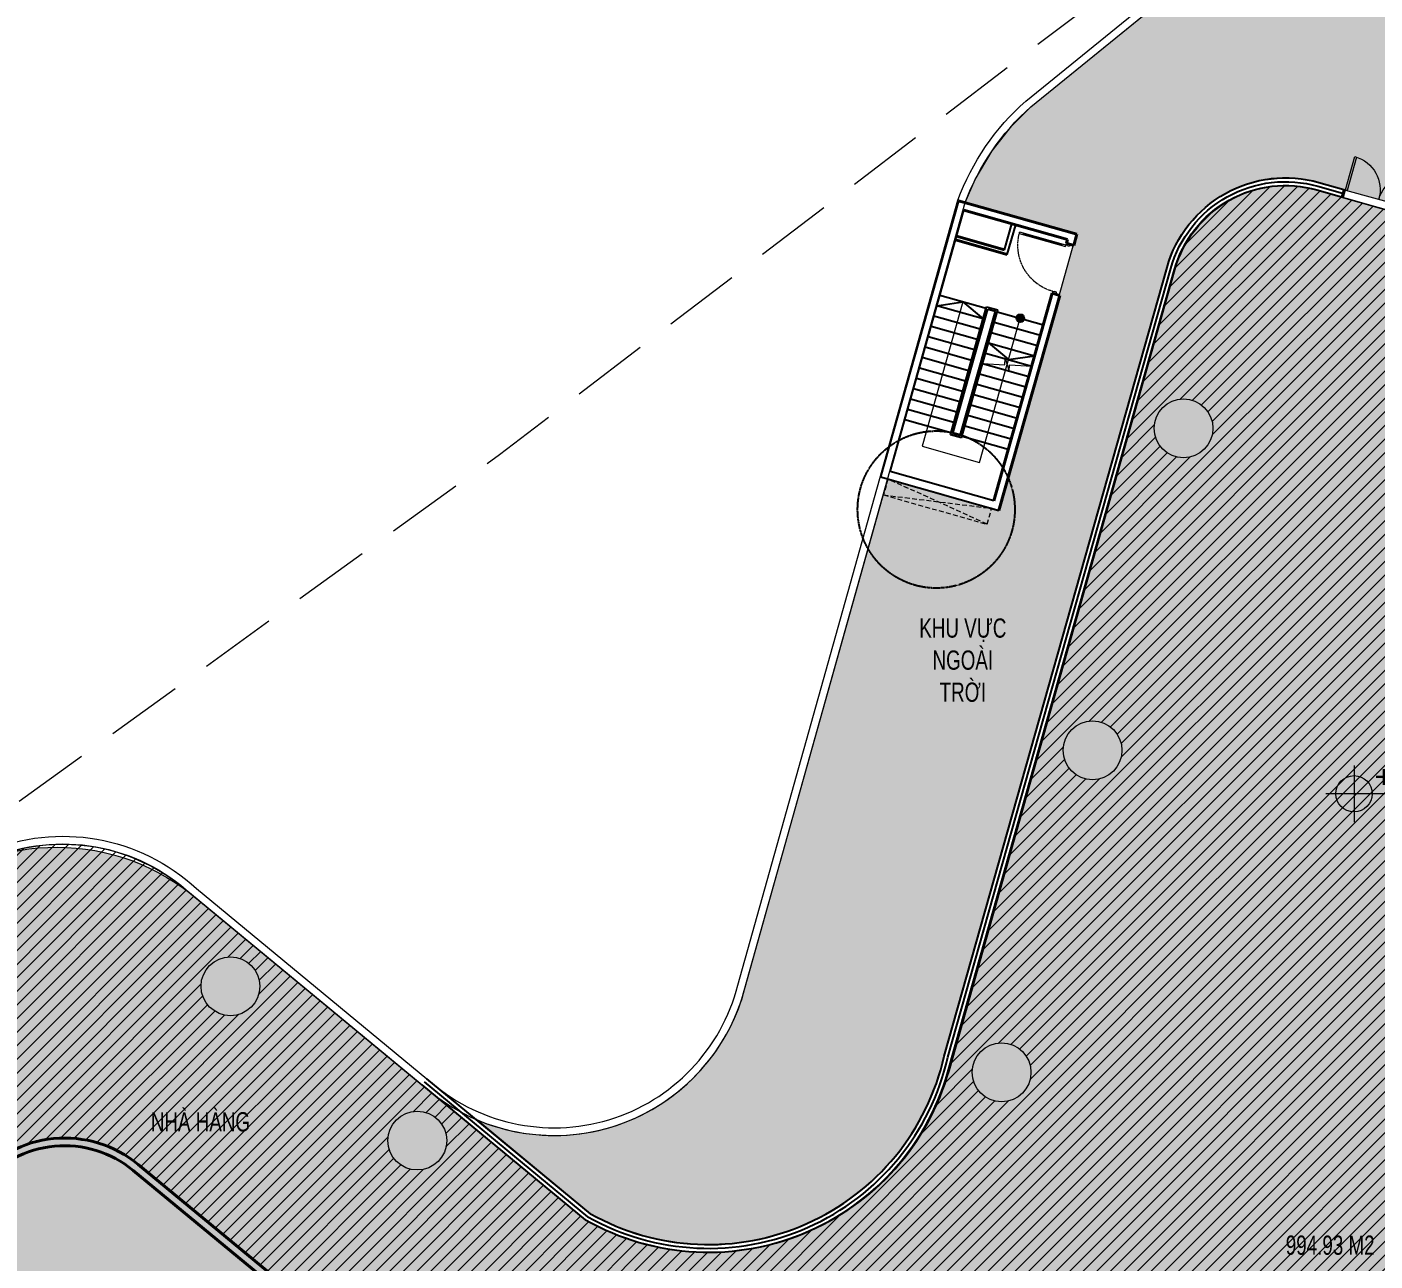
# Model space of a CAD drawing. Header units: millimetres. Extents: x -11451263 to 11578383104, y -507 to 1450429.
# Drawn here: x 12670879 to 12705936, y 1132108 to 1164193 of the extents above; entities that cross this region are included whole.
import ezdxf

# ---------------------------------------------------------------- set-up
doc = ezdxf.new("R2010")
doc.units = ezdxf.units.MM
doc.header["$MEASUREMENT"] = 0
for name, pattern in [('CENTER2', [1.125, 0.75, -0.125, 0.125, -0.125]), ('DASH2-1', [3, 2, -1]), ('HIDDEN', [0.375, 0.25, -0.125])]:
    doc.linetypes.add(name, pattern=pattern)
doc.layers.get('0').update_dxf_attribs({"linetype": 'CONTINUOUS', "lineweight": 13})
doc.layers.get('Defpoints').update_dxf_attribs({"color": 5, "linetype": 'CONTINUOUS', "lineweight": 13})
for name, color, linetype in [('A-FLOR-STRS-ARROW', 8, 'CONTINUOUS'), ('A-GLAZ', 135, 'CONTINUOUS'), ('KT-Tuong', 1, 'CONTINUOUS'), ('NDT Thoat nuoc rua', 3, 'CENTER2')]:
    doc.layers.add(name, color=color, linetype=linetype)
for name, color, linetype, lineweight in [('CUA', 37, 'CONTINUOUS', 13), ('DO DIEN TICH THONG THUY', 141, 'CONTINUOUS', 13), ('KT-Chu viet', 255, 'CONTINUOUS', 20), ('KT-Ghi chu', 26, 'CONTINUOUS', 15), ('KT-Kich thuoc', 159, 'CONTINUOUS', 18), ('KT-lomo nuoc', 3, 'HIDDEN', 5), ('KT-Net cat', 1, 'CONTINUOUS', 40), ('KT-Net cua', 87, 'CONTINUOUS', 9), ('KT-Net manh', 251, 'CONTINUOUS', 13), ('KT-Net thay', 7, 'CONTINUOUS', 25), ('KT-Net to mau', 159, 'CONTINUOUS', 18)]:
    doc.layers.add(name, color=color, linetype=linetype, lineweight=lineweight)
doc.styles.add('font unicode ccu', font='arial.ttf')
doc.styles.add('Xref_ST_MBDV Cot vach 30.7.2022$0$Arial', font='arial.ttf', dxfattribs={"width": 0.7})

# ---------------------------------------------------------------- blocks, each defined once
blk = doc.blocks.new('CAODOSAN')
at = {"layer": 'KT-Ghi chu'}
h = blk.add_hatch(color=256, dxfattribs=at)
edge = h.paths.add_edge_path()
edge.add_ellipse((285.6850406127051, -3.80445271730423e-07), major_axis=(129.8634625370013, 129.863462537001), ratio=0.9999999999999901, start_angle=44.99999988144378, end_angle=134.9999998813966)
edge.add_line((102.0303713493049, -2.328306436538696e-10), (285.6850409932055, -2.328519599359424e-10))
edge.add_line((285.6850409926847, -1.164153218269348e-10), (285.6850409926847, 183.6546703089462))
h = blk.add_hatch(color=256, dxfattribs=at)
edge = h.paths.add_edge_path()
edge.add_ellipse((285.6850409926847, 0), major_axis=(129.863461730703, 129.8634617307027), ratio=0.9999999999999736, start_angle=225.0000000000234, end_angle=314.9999999999766)
edge.add_line((469.3397091152146, -2.328306436538696e-10), (285.6850409916853, -2.328093273717968e-10))
edge.add_line((285.6850409926847, -1.164153218269348e-10), (285.6850409926847, -183.6546695489942))
for p, q in [((285.6850409917533, 285.6850424496224), (285.6850409917533, -285.6850416895468)), ((1406.966578990221, -2.328306436538696e-10), (0, -2.328306436538696e-10))]:
    blk.add_line(p, q, dxfattribs=at)
blk.add_circle((285.6850409926847, 0), 183.654668427603, dxfattribs=at)
at = {"style": 'font unicode ccu'}
for tag, p in [('FL', (493.4913500687107, 59.38122478988953)), ('SL', (489.7535818396136, -291.5645780350314))]:
    blk.add_attdef(tag, p, '', height=230, dxfattribs=at)
blk = doc.blocks.new('double door')
for points in [[(549901.1788338684, 384014.7847221401), (549001.1788338684, 384014.7847221401), (549001.1788338684, 383974.7847221401), (549901.1788338684, 383974.7847221401)], [(550101.1788338679, 384064.7847221419), (550101.1788338679, 384014.7847221419), (549901.1788338684, 384014.7847221401), (549901.1788338684, 384064.7847221401)], [(549901.1788338684, 382214.7847221401), (549001.1788338684, 382214.7847221401), (549001.1788338684, 382254.7847221401), (549901.1788338684, 382254.7847221401)], [(550101.1788338679, 382164.7847221401), (550101.1788338679, 382214.7847221401), (549901.1788338684, 382214.7847221401), (549901.1788338684, 382164.7847221401)]]:
    blk.add_lwpolyline(points, close=True)
at = {"color": 8}
for centre, start, end in [((549901.1788338684, 384014.7847221401), 180, 270), ((549901.1788338684, 382214.7847221401), 90, 180)]:
    blk.add_arc(centre, 900, start, end, dxfattribs=at)
blk = doc.blocks.new('*U345')
blk.add_line((-99.97002025323019, 70.04280869988541), (-1149.969924013687, 70.49236741636516))
for points in [[(100.5779948809333, 1349.957061147595), (100.5523058114201, 1289.957066646998), (40.55231132826386, 1289.982755716504), (40.55659283984939, 1299.982754799937), (0.5565965061178417, 1299.999880846279), (0.5780040640454303, 1349.999876263443)], [(0.02140755792761695, 49.99999541716442), (-1249.978477871187, 50.53518436535462), (-1249.961351824845, 90.53518069908617), (0.03853360426970198, 89.99999175089597)], [(-99.97858327640125, 50.04281053301965), (-99.96145723005912, 90.04280686675119), (-1149.961360990516, 90.49236558323095), (-1149.978487036858, 50.49236924949938)], [(99.99999081688776, -0.04281511584776471), (100.0256798864009, 59.95717938474954), (40.02568540324468, 59.98286845425521), (40.02140389165915, 49.98286937082233), (0.02140755792761695, 49.99999541716442), (0, 0)]]:
    blk.add_lwpolyline(points, close=True)
at = {"linetype": 'HIDDEN'}
blk.add_arc((0.02140755792761695, 49.99999541716442), 1250.000000000003, 89.97546874487146, 179.9754687448718, dxfattribs=at)
blk = doc.blocks.new('RTWEWF')
at = {"layer": 'A-FLOR-STRS-ARROW'}
h = blk.add_hatch(color=256, dxfattribs=at)
edge = h.paths.add_edge_path(flags=0)
edge.add_arc((-1325.041855594143, 1599.999302105978), 99.99999999995295, 180.2301897912105, 540.2301897912101)
blk.add_circle((-1324.999999875203, 1599.999452762306, 1.200991921919753e-07), 99.99999999995295, dxfattribs=at)
at = {"layer": 'KT-Net cat'}
for p, q in [((-3699.999999670312, 4099.999452995136, 1.308737628153228e-07), (-499.9999996721745, 4099.999452994205, 1.162530269793434e-07)), ((-3499.999999694526, 3899.999452995136, 1.293658426498195e-07), (-699.9999996926636, 3899.999452995136, 1.166631909551116e-07)), ((-699.9999996926636, 3899.999452993274, 1.172637788575745e-07), (-699.9999997001141, 3799.999452995136, 1.172637788579946e-07)), ((-499.9999997038394, 3799.999452994205, 1.157558586916172e-07), (-499.9999996721745, 4099.999452994205, 1.157558586903568e-07)), ((-699.9999997001141, 3799.999452995136, 1.172637788579946e-07), (-499.9999997038394, 3799.999452995136, 1.16271204403414e-07)), ((-3499.999999692664, 3199.999452995136, 1.293658426498263e-07), (-2199.999999750406, 3199.999452995136, 1.093122971689551e-07)), ((-3499.999999694526, 3099.999452995136, 1.293658426498195e-07), (-2099.999999759719, 3099.999452995136, 1.093430736989883e-07)), ((-699.9999998081475, 2449.999452995136, 1.172637788636799e-07), (-700.0000002533197, -3160.000547286123, 1.172637788872952e-07)), ((-699.9999998081475, 2449.999452995136, 1.166631909556266e-07), (-499.9999998100102, 2449.999452995136, 1.157558586580815e-07)), ((-500.0000002682209, -3360.000547301956, 1.157558587217513e-07), (-499.9999998100102, 2449.999452995136, 1.157558586973025e-07))]:
    blk.add_line(p, q, dxfattribs=at)
at = {"layer": 'KT-Net manh'}
for p, q in [((-2874.999999877065, 1599.999452874064, 1.27131017237255e-07), (-2875.000000186265, -2294.32703400217, 1.271310172536535e-07)), ((-1325.000000182539, -2294.695596536621, 1.200991922083468e-07), (-1324.999999875203, 1599.999452761374, 1.200991921919685e-07)), ((-2875.000000186265, -2294.32703400217, 1.271376111971776e-07), (-1325.000000182539, -2294.695596536621, 1.200619032921089e-07))]:
    blk.add_line(p, q, dxfattribs=at)
at = {"layer": 'KT-Net manh', "elevation": 1.172637788719673e-07}
blk.add_lwpolyline([(-1949.999999983236, 199.9994528125972), (-1387.499999975786, 325.9994527669623), (-1422.49999996461, 482.2494527697563), (-1227.499999988824, 197.7494527548552), (-1262.499999975786, 353.9994527567178), (-699.9999999646097, 479.999452713877)], dxfattribs=at)
at = {"layer": 'KT-Net thay'}
for p, q in [((-2249.999999875203, 1599.999452832155, 1.242956039125375e-07), (-3499.999999875203, 1599.999452918768, 1.299664305619589e-07)), ((-2250.824558282271, -1810.000547166914, 1.242993446678897e-07), (-2249.978053359315, 1649.999452834949, 1.241578363316925e-07)), ((-2249.978053359315, 1649.999452834949, 1.241578363316925e-07), (-1949.978044880554, 1649.999452812597, 1.229344606947197e-07)), ((-2200.81266775541, -1760.000547169708, 1.24070523659118e-07), (-2199.989941060543, 1599.999452831224, 1.239326869003672e-07)), ((-2199.989941060543, 1599.999452831224, 1.239539888752404e-07), (-1999.989935405552, 1599.999452815391, 1.231581459251599e-07)), ((-2000.812662102282, -1760.000547181815, 1.231357621646857e-07), (-1999.989935405552, 1599.999452815391, 1.230594606571744e-07)), ((-1950.82454980351, -1810.00054718554, 1.229100314658704e-07), (-1949.978044880554, 1649.999452812597, 1.22831524712499e-07)), ((-1949.999999875203, 1599.999452811666, 1.229346055166725e-07), (-699.9999998752028, 1599.999452712946, 1.17263778867251e-07)), ((-2249.999999895692, 1319.999452831224, 1.24295603913703e-07), (-3499.999999899417, 1319.999452916905, 1.299664305631448e-07)), ((-1949.999999895692, 1319.999452811666, 1.229346055178516e-07), (-699.9999998975545, 1319.999452712946, 1.172637788684369e-07)), ((-2249.999999912456, 1039.999452833086, 1.242956039148685e-07), (-3499.999999921769, 1039.999452917837, 1.299664305643306e-07)), ((-2249.999999932945, 759.9994528321549, 1.24295603916034e-07), (-3499.999999945983, 759.9994529178366, 1.299664305655165e-07)), ((-1949.999999918044, 1039.999452812597, 1.229346055190239e-07), (-699.9999999199063, 1039.999452713877, 1.172637788696092e-07)), ((-1949.999999940395, 759.9994528116658, 1.229346055202029e-07), (-699.9999999403954, 759.999452713877, 1.172637788707814e-07)), ((-2249.999999953434, 479.9994528321549, 1.242956039171995e-07), (-3499.999999970198, 479.9994529178366, 1.299664305667023e-07)), ((-1949.999999962747, 479.9994528125972, 1.22934605521382e-07), (-699.9999999646097, 479.9994527129456, 1.172637788719673e-07)), ((-2249.99999997206, 199.9994528321549, 1.24295603918365e-07), (-3499.999999994412, 199.9994529178366, 1.299664305678814e-07)), ((-1949.999999983236, 199.9994528125972, 1.229346055225543e-07), (-699.9999999850988, 199.999452713877, 1.172637788731396e-07)), ((-2249.999999990687, -80.00054716784507, 1.242956039195306e-07), (-3500.000000016764, -80.00054708123207, 1.299664305690605e-07)), ((-1950.000000005588, -80.00054718833417, 1.229346055237334e-07), (-700.0000000074506, -80.00054728612304, 1.172637788743187e-07)), ((-2250.000000009313, -360.0005471669137, 1.242956039206893e-07), (-3500.000000040978, -360.0005470821634, 1.299664305702599e-07)), ((-2250.000000029802, -640.0005471669137, 1.242956039218616e-07), (-3500.000000065193, -640.0005470812321, 1.299664305714389e-07)), ((-1950.00000002794, -360.0005471874028, 1.229346055249124e-07), (-700.0000000298023, -360.000547286123, 1.172637788754977e-07)), ((-1950.000000048429, -640.0005471883342, 1.229346055260915e-07), (-700.0000000521541, -640.000547286123, 1.172637788766768e-07)), ((-2250.000000050291, -920.0005471669137, 1.242956039230271e-07), (-3500.000000087544, -920.0005470812321, 1.299664305726248e-07)), ((-1950.000000072643, -920.0005471874028, 1.229346055272638e-07), (-700.0000000745058, -920.000547286123, 1.172637788778559e-07)), ((-2250.000000067055, -1200.000547166914, 1.242956039241858e-07), (-3500.000000111759, -1200.000547081232, 1.299664305738106e-07)), ((-1950.000000093132, -1200.000547187403, 1.229346055284429e-07), (-700.0000000949949, -1200.000547286123, 1.172637788790349e-07)), ((-2250.000000087544, -1480.000547167845, 1.242956039253514e-07), (-3500.000000135973, -1480.000547081232, 1.299664305749965e-07)), ((-1950.000000115484, -1480.000547187403, 1.229346055296219e-07), (-700.0000001192093, -1480.000547285192, 1.172637788802072e-07)), ((-2250.000000106171, -1760.000547166914, 1.242956039265169e-07), (-3500.00000016205, -1760.000547082163, 1.299664305761891e-07)), ((-1950.82454980351, -1810.00054718554, 1.229383462335627e-07), (-2250.824558282271, -1810.000547165982, 1.242993446678965e-07)), ((-2000.812662100419, -1760.000547181815, 1.231357621646857e-07), (-2200.81266775541, -1760.000547169708, 1.240728445686754e-07)), ((-1950.000000137836, -1760.000547187403, 1.22934605530801e-07), (-700.000000141561, -1760.000547287054, 1.172637788813999e-07))]:
    blk.add_line(p, q, dxfattribs=at)
for points, elevation in [([(-3499.999999899417, 1319.999452916905), (-2874.999999875203, 1599.999452874064), (-2249.99999990128, 1319.999452831224)], 1.242956039137369e-07), ([(-1949.999999940395, 759.9994528125972), (-1324.999999968335, 479.9994527613744), (-699.999999942258, 759.999452713877)], 1.172637788707882e-07)]:
    blk.add_lwpolyline(points, dxfattribs=dict(at, elevation=elevation))
at = {"layer": 'KT-Tuong'}
for p, q in [((-3699.999999670312, 4099.999452995136, 1.308737628153228e-07), (-3700.000000298023, -3360.000547048636, 1.308737628468798e-07)), ((-3500.000000279397, -3160.000547064468, 1.299664305821115e-07), (-3499.999999694526, 3899.999452995136, 1.297750250593189e-07)), ((-2199.999999750406, 3199.999452995136, 1.297940029440124e-07), (-2199.999999694526, 3899.999452887103, 1.297750250593189e-07)), ((-2099.999999759719, 3099.999452995136, 1.297967140703933e-07), (-2099.999999694526, 3899.999452878721, 1.297750250593189e-07)), ((-3700.000000298023, -3360.000547048636, 1.308737628468798e-07), (-500.0000002682209, -3360.000547301956, 1.16356446624221e-07)), ((-700.0000002533197, -3160.000547286123, 1.172637788872952e-07), (-3500.000000279397, -3160.000547064468, 1.299664305821115e-07))]:
    blk.add_line(p, q, dxfattribs=at)
at = {"layer": 'CUA', "xscale": -1, "rotation": 179.9754687402135}
blk.add_blockref('*U345', (-699.9999997019768, 3799.999452996999, 1.039991634125387e-07), dxfattribs=at)
blk = doc.blocks.new('WWW')
at = {"layer": 'Defpoints', "linetype": 'DASH2-1', "lineweight": 13, "ltscale": 1000, "flags": 128}
blk.add_lwpolyline([(11429816.83619249, 1022160.11654377), (11450185.49670112, 1019986.391927242), (11488615.66733754, 1021167.255579472), (11491469.21243858, 1024811.360972404), (11462655.78743005, 1159053.890039921), (11457975.31629252, 1176930.890178204), (11455625.97722399, 1177744.852323532), (11446686.1578691, 1170981.351434231), (11423166.61122441, 1153069.948107719), (11399484.09766066, 1135982.713739872, 0.6848770391193201), (11429816.83619249, 1022160.116543293)], format="xyb", dxfattribs=at)
blk = doc.blocks.new('l5 hatch n')
at = {"true_color": 0xf7f8a5}
h = blk.add_hatch(color=51, dxfattribs=at)
h.dxf.hatch_style = 1
edge = h.paths.add_edge_path()
edge.add_arc((12684587.4922486, 1140504.033595705), 5131.608384792716, 246.7909091952591, 342.0630793144132)
edge.add_line((12689469.68470691, 1138923.653446867), (12693262.23753015, 1152443.42031826))
edge.add_line((12693262.23753015, 1152443.42031826), (12696165.53180598, 1151632.990981469))
edge.add_line((12696165.53180598, 1151632.990981469), (12698169.82998233, 1158813.530870266))
edge.add_line((12698169.82998233, 1158813.530870266), (12695275.63454846, 1159626.127543663))
edge.add_line((12695275.63454846, 1159626.127543663), (12695537.22942532, 1160229.370338423))
edge.add_line((12695537.22942532, 1160229.370338423), (12695976.30983838, 1160975.614203068))
edge.add_line((12695976.30983838, 1160975.614203068), (12696486.57634017, 1161622.453649255))
edge.add_line((12696486.57634017, 1161622.453649255), (12696983.76233744, 1162114.516994335))
edge.add_line((12696983.76233744, 1162114.516994335), (12710894.65941121, 1173414.632316102))
edge.add_arc((12714070.3126922, 1169505.275227614), 5036.650335926849, 18.88153911177801, 129.0876843685117, ccw=False)
edge.add_line((12718835.93924657, 1171135.198584908), (12721789.07813735, 1158939.459373428))
edge.add_line((12721789.07813735, 1158939.459373428), (12718882.82949293, 1159760.680695101))
edge.add_line((12718882.82949293, 1159760.680695101), (12718162.23094282, 1157210.533723067))
edge.add_line((12718162.23094282, 1157210.533723067), (12717917.50149949, 1156344.453644545))
edge.add_line((12717917.50149949, 1156344.453644545), (12706949.70882539, 1159453.73292467))
edge.add_line((12706949.70882539, 1159453.73292467), (12704131.02698927, 1160227.157969425))
edge.add_arc((12703605.79385841, 1157070.374634139), 3200.179818023352, 80.55352660789525, 164.2183450751816)
edge.add_line((12700526.24442363, 1157940.734414011), (12694732.35493939, 1137436.572840147))
edge.add_arc((12688601.94945583, 1138821.960795658), 6284.995718383499, 289.3405762973242, 347.2658373715151, ccw=False)
edge.add_arc((12688601.95420419, 1138821.953708923), 6284.987459005152, 240.7549461340412, 289.3405568487875, ccw=False)
edge.add_line((12685531.44922193, 1133338.062160596), (12682565.18830405, 1135787.711790449))
at = {"true_color": 0xf1f36d}
h = blk.add_hatch(color=51, dxfattribs=at)
h.dxf.hatch_style = 1
edge = h.paths.add_edge_path()
edge.add_line((12656298.80134766, 1109535.557435368), (12653221.62198788, 1105809.459323321))
edge.add_line((12653221.62198788, 1105809.459323321), (12649655.68752882, 1101491.492040846))
edge.add_line((12649655.68752882, 1101491.492040846), (12652123.06419075, 1099453.839752336))
edge.add_line((12652123.06419075, 1099453.839752336), (12653523.9519049, 1101150.163338106))
edge.add_line((12653523.9519049, 1101150.163338106), (12659406.68150398, 1096292.068830307))
edge.add_line((12659406.68150398, 1096292.068830307), (12653633.6088363, 1089295.89890154))
edge.add_arc((12644815.77868873, 1100363.76897565), 14151.03800040059, 285.2089487290357, 308.54451609283365, ccw=False)
edge.add_line((12648528.16053081, 1086708.363542365), (12639997.49780938, 1083466.374458999))
edge.add_arc((12638541.68254624, 1087297.068728429), 4098.001545417509, 185.0009522752696, 290.80877027961463, ccw=False)
edge.add_arc((12696752.90760365, 1084935.442649985), 62325.86542817719, 168.3731970776644, 178.1570554483237, ccw=False)
edge.add_arc((12696843.70367224, 1084920.722239567), 62417.76527470844, 161.7911481637545, 168.3767589851651, ccw=False)
edge.add_arc((12644152.25847912, 1102453.095281032), 6888.964314798, 146.5663284402962, 163.3658190839157, ccw=False)
edge.add_line((12638403.25095712, 1106248.716685041), (12646045.28472279, 1115493.601350392))
edge.add_arc((12646662.25335985, 1114983.600920159), 800.4690737037384, 50.484602841932826, 140.4220835182263, ccw=False)
edge.add_line((12647171.58027014, 1115601.125685986), (12648430.3880579, 1114561.554957429))
edge.add_arc((12648856.735912, 1115077.816125907), 669.5506603502787, 230.4488270478515, 324.9010922184792)
edge.add_line((12649404.53593456, 1114692.831422233), (12653634.7882432, 1119815.209846795))
edge.add_arc((12652784.47813034, 1120517.427843955), 1102.786200299066, 320.4488276841646, 392.3574911413926)
edge.add_arc((12656621.19350976, 1122948.29038935), 3439.182273536708, 132.6961391522161, 212.3574911413992, ccw=False)
edge.add_line((12654289.04911451, 1125475.952793689), (12666004.72675876, 1139669.725482965))
edge.add_line((12666004.72675876, 1139669.725482965), (12667791.13812613, 1141343.918540631))
edge.add_arc((12671647.26861477, 1137229.318191882), 5639.120354746039, 51.52005292279148, 133.1426992224218, ccw=False)
edge.add_line((12675156.15877705, 1141643.768124132), (12685404.16517224, 1133183.793658648))
edge.add_arc((12688605.27885574, 1138819.223067315), 6481.141368215428, 240.4019661416034, 283.60976593788)
edge.add_arc((12688605.27885575, 1138819.223067312), 6481.141368212295, 283.6097659378702, 344.3508600315127)
edge.add_line((12694846.17450415, 1137070.96252022), (12699656.29223404, 1154126.535119132))
edge.add_line((12699656.29223404, 1154126.535119132), (12700718.70818416, 1157886.349665378))
edge.add_arc((12703605.66459206, 1157070.578435883), 2999.999999998468, 74.1697540422137, 164.2212270996967, ccw=False)
edge.add_line((12704424.02905953, 1159956.800810957), (12708354.93456482, 1158842.225087786))
edge.add_line((12708354.93456482, 1158842.225087786), (12707538.30266055, 1155962.113147489))
edge.add_line((12707538.30266055, 1155962.113147489), (12717047.34468338, 1153265.030596474))
edge.add_line((12717047.34468338, 1153265.030596474), (12716133.74354226, 1150042.01286954))
edge.add_line((12716133.74354226, 1150042.01286954), (12718927.12437144, 1149252.683279211))
edge.add_line((12718927.12437144, 1149252.683279211), (12710153.50368851, 1118203.468706878))
edge.add_line((12710153.50368851, 1118203.468706878), (12688240.19109857, 1124395.544198849))
edge.add_arc((12687913.88261041, 1123240.761634654), 1200.000000004759, 74.2212272805186, 140.4475101563667)
edge.add_line((12686988.63276804, 1124004.903459972), (12684675.03587604, 1121203.387725945))
edge.add_line((12684675.03587604, 1121203.387725945), (12673533.34863237, 1130404.611428166))
edge.add_line((12673533.34863237, 1130404.611428166), (12668249.36014265, 1124006.272497059))
edge.add_line((12668249.36014265, 1124006.272497059), (12674302.07586798, 1119007.712615399))
edge.add_line((12674302.07586798, 1119007.712615399), (12672391.77459775, 1116694.544181657))
edge.add_line((12672391.77459775, 1116694.544181657), (12666338.98353315, 1121693.166096698))
edge.add_line((12666338.98353315, 1121693.166096698), (12662391.073776, 1116912.579542304))
edge.add_line((12662391.073776, 1116912.579542304), (12670022.46730101, 1110610.288206432))
edge.add_line((12670022.46730101, 1110610.288206432), (12668112.16612281, 1108297.119984699))
edge.add_line((12668112.16612281, 1108297.119984699), (12660417.05188652, 1114522.341950322))
edge.add_line((12660417.05188652, 1114522.341950322), (12656298.80134766, 1109535.557435368))
for points, elevation in [([(12682565.18830405, 1135787.711790449, 0.4414287626371316), (12689469.68470691, 1138923.653446867), (12693262.23753015, 1152443.42031826), (12696165.53180598, 1151632.990981469), (12698169.82998233, 1158813.530870266), (12695275.63454846, 1159626.127543663), (12695537.22942532, 1160229.370338423), (12695976.30983838, 1160975.614203068), (12696486.57634017, 1161622.453649255), (12696983.76233744, 1162114.516994335), (12710894.65941121, 1173414.632316102, -0.5217108144729766), (12718835.93924657, 1171135.198584908), (12721789.07813735, 1158939.459373428), (12718882.82949293, 1159760.680695101), (12718162.23094282, 1157210.533723067), (12717917.50149949, 1156344.453644545), (12706949.70882539, 1159453.73292467), (12704131.02698927, 1160227.157969425, 0.3821869675191892), (12700526.24442363, 1157940.734414011), (12694732.35493939, 1137436.572840147, -0.2582696923616686), (12690683.43130833, 1132891.648453309, -0.2152286726347439), (12685531.44922193, 1133338.062160596), (12682565.18830405, 1135787.711790449, 0.8659839371369549)], 1.530287798322521e-10), ([(12667791.13812613, 1141343.918540631, -0.3720091501662979), (12675156.15877705, 1141643.768124132), (12685404.16517224, 1133183.793658648, 0.190795473922536), (12690130.34183176, 1132520.066270253, 0.2714180074782772), (12694846.17450415, 1137070.96252022), (12699656.29223404, 1154126.535119132), (12700718.70818416, 1157886.349665378, -0.4144767146073327), (12704424.02905953, 1159956.800810957), (12708354.93456482, 1158842.225087786), (12707538.30266055, 1155962.113147489), (12717047.34468338, 1153265.030596474), (12716133.74354226, 1150042.01286954), (12718927.12437144, 1149252.683279211), (12710153.50368851, 1118203.468706878), (12688240.19109857, 1124395.544198849, 0.297287786891019), (12686988.63276804, 1124004.903459972), (12684675.03587604, 1121203.387725945), (12673533.34863237, 1130404.611428166), (12668249.36014265, 1124006.272497059), (12674302.07586798, 1119007.712615399), (12672391.77459775, 1116694.544181657), (12666338.98353315, 1121693.166096698)], 3.807828033907247e-10)]:
    blk.add_lwpolyline(points, format="xyb", dxfattribs=dict(elevation=elevation))
blk = doc.blocks.new('A$C59794006')
at = {"layer": 'NDT Thoat nuoc rua'}
blk.add_circle((-52308.53748843446, 126337.489466165, -6.619036516355967e-05), 2043.530517833414, dxfattribs=at)
blk = doc.blocks.new('*U499')
at = {"layer": 'KT-lomo nuoc', "ltscale": 500}
for p, q in [((-2308.929953866314, -1641.277194817859), (0, -0.009297052340116352)), ((193.0446740208019, -384.2406776450791), (-2501.974627887116, -1257.04581422512))]:
    blk.add_line(p, q, dxfattribs=at)
blk.add_lwpolyline([(193.0446740208019, -384.2406776450791), (-2308.929953866314, -1641.277194817859), (-2501.974627887116, -1257.04581422512), (0, -0.009297052340116352)], close=True, dxfattribs=at)

msp = doc.modelspace()

# ---------------------------------------------------------------- hatches: boundary and pattern name
at = {"layer": 'DO DIEN TICH THONG THUY'}
h = msp.add_hatch(dxfattribs=at)
h.set_pattern_fill('ANSI31', color=256, scale=2000)
h.set_pattern_definition([(45, (0, 0), (-176.7766952966369, 176.7766952966369), [])])
edge = h.paths.add_edge_path(flags=16)
edge.add_arc((12676284.85399837, 1129496.239014015), 765, 0, 360)
edge = h.paths.add_edge_path(flags=16)
edge.add_arc((12700955.42256879, 1153759.437896409), 765, 0, 360)
edge = h.paths.add_edge_path(flags=16)
edge.add_arc((12698589.68594214, 1145387.26433076), 765, 0, 360)
edge = h.paths.add_edge_path(flags=16)
edge.add_arc((12696223.94931548, 1137015.090765114), 765, 0, 360)
edge = h.paths.add_edge_path(flags=16)
edge.add_arc((12691270.09134918, 1124383.632634618), 765, 0, 360)
edge = h.paths.add_edge_path(flags=16)
edge.add_arc((12693858.21290864, 1128642.917159338), 765, 0, 360)
edge = h.paths.add_edge_path(flags=16)
edge.add_arc((12687505.64097479, 1129891.763513735), 765, 0, 360)
edge = h.paths.add_edge_path(flags=16)
edge.add_arc((12681028.76916716, 1135240.607462442), 765, 0, 360)
edge = h.paths.add_edge_path(flags=16)
edge.add_arc((12676171.11531145, 1139252.240423974), 765, 0, 360)
edge = h.paths.add_edge_path(flags=16)
edge.add_arc((12668814.43441906, 1139452.605388946), 765, 0, 360)
edge = h.paths.add_edge_path()
edge.add_line((12660618.0955962, 1133116.294801484), (12661774.67977608, 1132161.144187817))
edge.add_line((12661774.67977608, 1132161.144187817), (12660943.9493438, 1131155.219402785))
edge.add_line((12660943.9493438, 1131155.219402785), (12664550.87870849, 1128182.445270939))
edge.add_line((12664550.87870849, 1128182.445270939), (12669531.97286336, 1134224.023291411))
edge.add_arc((12671858.66182366, 1132305.740230088), 3015.508484702943, 50.45854521796491, 140.4954742065073, ccw=False)
edge.add_line((12673778.44411294, 1134631.192311529), (12677224.03579884, 1131791.390149101))
edge.add_line((12677224.03579884, 1131791.390149101), (12675183.58391025, 1129320.623486632))
edge.add_line((12675183.58391025, 1129320.623486632), (12684800.37497924, 1121378.71631859))
edge.add_line((12684800.37497924, 1121378.71631859), (12686977.04936666, 1124014.433705632))
edge.add_arc((12687913.88261003, 1123240.761635872), 1214.99999893561, 74.2212272472322, 140.4488267809248, ccw=False)
edge.add_line((12688244.26995468, 1124409.978980899), (12710239.37954154, 1118194.78960973))
edge.add_line((12710239.37954154, 1118194.78960973), (12719004.84261177, 1149215.13497539))
edge.add_line((12719004.84261177, 1149215.13497539), (12716115.22990296, 1150031.656944695))
edge.add_line((12716115.22990296, 1150031.656944695), (12717026.17484334, 1153255.425239264))
edge.add_line((12717026.17484334, 1153255.425239264), (12707549.99076439, 1155933.124761953))
edge.add_line((12707549.99076439, 1155933.124761953), (12708366.67341168, 1158823.305319676))
edge.add_line((12708366.67341168, 1158823.305319676), (12704419.93847454, 1159942.369073485))
edge.add_arc((12703605.66600884, 1157070.577740954), 2985.000017755888, 74.16975771881688, 164.2212272073828)
edge.add_line((12700733.14436436, 1157882.27011373), (12694857.37047026, 1137055.357126778))
edge.add_arc((12688605.28026027, 1138819.22239432), 6496.141368214844, 240.3904148028216, 344.2449621740381, ccw=False)
edge.add_line((12685395.61917933, 1133171.397288907), (12674943.50351473, 1141809.616182192))
edge.add_arc((12671808.72783129, 1138016.584490056), 4920.762949279338, 50.42774941517961, 112.6359733408078)
edge.add_arc((12673781.53613584, 1133285.591425762), 10046.60609756933, 112.6359733408056, 140.6167613976565)
edge.add_line((12666016.32113206, 1139660.207494579), (12664948.08066024, 1138359.50272679))
edge.add_line((12664948.08066024, 1138359.50272679), (12666104.69630604, 1137404.326127385))
edge.add_line((12666104.69630604, 1137404.326127385), (12665130.44260648, 1136224.610174756))
edge.add_line((12665130.44260648, 1136224.610174756), (12663973.85833919, 1137179.760860602))
edge.add_line((12663973.85833919, 1137179.760860602), (12660618.0955962, 1133116.294801484))

# ---------------------------------------------------------------- linework, layer by layer
at = {"layer": 'A-GLAZ'}
for p, q in [((12705121.30317176, 1159970.388289258), (12705066.02641467, 1159774.767774189)), ((12685404.16657677, 1133183.792985652, -2.005135511526473e-09), (12681154.50292923, 1136690.110797604, -2.005135511526473e-09)), ((12685467.80860142, 1133260.927236782, -2.005135511526473e-09), (12681218.14495389, 1136767.245048733, -2.005135511526473e-09)), ((12685531.45062608, 1133338.061487912, -2.005135511526473e-09), (12681281.78697855, 1136844.379299863, -2.005135511526473e-09))]:
    msp.add_line(p, q, dxfattribs=at)
at = {"layer": 'A-GLAZ', "elevation": -2.005135511526473e-09}
for points in [[(12685404.16657677, 1133183.792985652, 0.503131512602659), (12694926.25211135, 1137387.262795499), (12700718.70958232, 1157886.348969851, -0.4144767146075944), (12704424.03046424, 1159956.800137904), (12705065.8549586, 1159774.816114381)], [(12685467.80860142, 1133260.927236782, 0.5022665288516757), (12694829.3060416, 1137411.9277051), (12700622.47770524, 1157913.541355433, -0.4144767146075881), (12704451.30927964, 1160053.00755046), (12705093.13377419, 1159871.023526883)], [(12685531.45062118, 1133338.061490656, 0.5013683294407102), (12694732.35435293, 1137436.572729749), (12700526.24582816, 1157940.733741015, -0.4144767146073723), (12704478.58809523, 1160149.214962963), (12705120.41258977, 1159967.230939385)]]:
    msp.add_lwpolyline(points, format="xyb", dxfattribs=at)
at = {"layer": 'DO DIEN TICH THONG THUY', "elevation": 2.697206872064481e-08}
msp.add_lwpolyline([(12669531.97286336, 1134224.023291411, -0.4144023541561863), (12673778.44411294, 1134631.192311529), (12677224.03579884, 1131791.390149101), (12675183.58391025, 1129320.623486632), (12684800.37497924, 1121378.71631859), (12686977.04936666, 1124014.433705632, -0.2972940396488661), (12688244.26995468, 1124409.978980899), (12710239.37954154, 1118194.78960973), (12719004.84261177, 1149215.13497539), (12716115.22990296, 1150031.656944695), (12717026.17484334, 1153255.425239264), (12707549.99076439, 1155933.124761953), (12708366.67341168, 1158823.305319676), (12704419.93847454, 1159942.369073485, 0.4144766963598117), (12700733.14436436, 1157882.27011373), (12694857.37047026, 1137055.357126778, -0.4869472006344374), (12685395.61917933, 1133171.397288907), (12674943.50351473, 1141809.616182192, 0.2783032146391399), (12669914.84974525, 1142558.294938577, 0.1226994700688916)], format="xyb", dxfattribs=at)
at = {"layer": 'DO DIEN TICH THONG THUY'}
for centre in [(12700955.42256879, 1153759.437896409, 2.697206872064481e-08), (12698589.68594214, 1145387.26433076, 2.697206872064481e-08), (12676171.11531145, 1139252.240423974, 2.697206872064481e-08), (12696223.94931548, 1137015.090765114, 2.697206872064481e-08), (12681028.76916716, 1135240.607462442, 2.697206872064481e-08)]:
    msp.add_circle(centre, 765, dxfattribs=at)
at = {"layer": 'KT-Net cat'}
msp.add_line((12673768.89457068, 1134619.624846188), (12677200.12471911, 1131785.986144925), dxfattribs=at)
msp.add_lwpolyline([(12667756.09436107, 1131731.266650201), (12669697.88292538, 1134087.279543684, -0.4145017315682586), (12673641.54114488, 1134465.413611671), (12676918.71169222, 1131759.003113783)], format="xyb", dxfattribs=at)
msp.add_arc((12671858.59315967, 1132306.456344597), 3000, 50.44882678941453, 140.5051926350358, dxfattribs=at)
at = {"layer": 'KT-Net cua', "elevation": -2.108423794027069e-09}
for points in [[(12669909.07662194, 1142572.139469888, -0.2930792818570974), (12675156.15936195, 1141643.767702149), (12681151.04819878, 1136692.963391294, 0.5640428438833838), (12689559.18131073, 1139232.924091752), (12695275.63513314, 1159626.12712155, -0.123283439034603), (12696983.7629221, 1162114.516572187), (12711111.08503206, 1173590.438519113, -0.505192603905608), (12718835.93983126, 1171135.198162763), (12724300.96983379, 1148565.964828698), (12726270.87184891, 1140000.851994273, -0.1335932769556973), (12726131.83791693, 1137880.586653938), (12715731.79902697, 1101202.194333038, -0.2732098181688706), (12693910.26965845, 1095210.256054512, -0.1573448971316688), (12687852.83855312, 1098359.588156382, 0.3634284592786584), (12661583.94802571, 1098930.615214295)], [(12669830.55075567, 1142756.086208699, -0.2928743732055457), (12675287.71339066, 1141794.509921329), (12681281.7861587, 1136844.379550725, 0.5644825679610956), (12689365.97738051, 1139284.669941103), (12695085.28005344, 1159688.036122554, -0.1237807818447552), (12696854.45024449, 1162267.144696137), (12710989.16260947, 1173749.06990321, -0.5060665347596186), (12719028.22578766, 1171190.924873532), (12724495.62320385, 1148611.914701797), (12726466.35739189, 1140043.183588475, -0.1334181393599056), (12726322.77527029, 1137820.818341783), (12715910.51503018, 1101099.324309408), (12715910.51503018, 1101099.324309408, -0.2736962313242766), (12693867.26035872, 1095014.691988432), (12693867.26035872, 1095014.691988432), (12693867.26035872, 1095014.691988432), (12693867.26035872, 1095014.691988432, -0.1569564258839065), (12687715.69158248, 1098213.837160395, 0.3630403636498065), (12661725.05436469, 1098787.38043317)]]:
    msp.add_lwpolyline(points, format="xyb", dxfattribs=at)

# ---------------------------------------------------------------- block references
at = {"layer": 'CUA', "xscale": -1, "rotation": 74.22121918490143}
msp.add_blockref('double door', (13224245.31253261, 1584714.226680893), dxfattribs=at)
at = {"layer": 'KT-Chu viet'}
ref = msp.add_blockref('CAODOSAN', (12704655.03813, 1144255.824651937), dxfattribs=dict(at, xscale=2.571428571428571, yscale=2.571428571428571, zscale=2.571428571428571))
ref.add_attrib('FL', '+18.100', (12705924.01588732, 1144408.519229968), dxfattribs={"layer": '0', "height": 591.4285714285712, "style": 'font unicode ccu'})
at = {"layer": 'KT-Kich thuoc'}
msp.add_blockref('WWW', (1260000.000004577, 4.119938239455223e-06, 1.190182883904904e-08), dxfattribs=at)
at = {"layer": 'KT-Kich thuoc', "rotation": 344.2212203921205}
msp.add_blockref('RTWEWF', (12697551.36811362, 1154721.327247697, 4.012713116529914e-06), dxfattribs=at)
at = {"layer": 'KT-lomo nuoc', "linetype": 'HIDDEN', "xscale": -1, "rotation": 10.89765347559021}
msp.add_blockref('*U499', (12693269.57903111, 1152439.65236308, 4.891433632038376e-05), dxfattribs=at)
at = {"layer": 'KT-Net to mau'}
msp.add_blockref('l5 hatch n', (-0.000173499807715416, -0.0002076071687042713, -1.777385320306449e-09), dxfattribs=at)
at = {"layer": 'NDT Thoat nuoc rua'}
msp.add_blockref('A$C59794006', (12746833.10186311, 1025309.335231976, 2.677401980677452e-08), dxfattribs=at)

# ---------------------------------------------------------------- texts
at = {"layer": 'KT-Chu viet', "char_height": 500, "attachment_point": 2, "style": 'Xref_ST_MBDV Cot vach 30.7.2022$0$Arial'}
for s, insert, width in [('KHU VỰC NGOÀI TRỜI', (12695216.49706963, 1148815.445852053), 2669.72634369792), ('NHÀ HÀNG', (12675389.59265722, 1135977.933489594), 2669.72634369792), ('994.93 M2', (12704769.98405738, 1132771.332446482), 5339.45268739584)]:
    msp.add_mtext(s, dxfattribs=dict(at, insert=insert, width=width))

doc.saveas('drawing.dxf')
